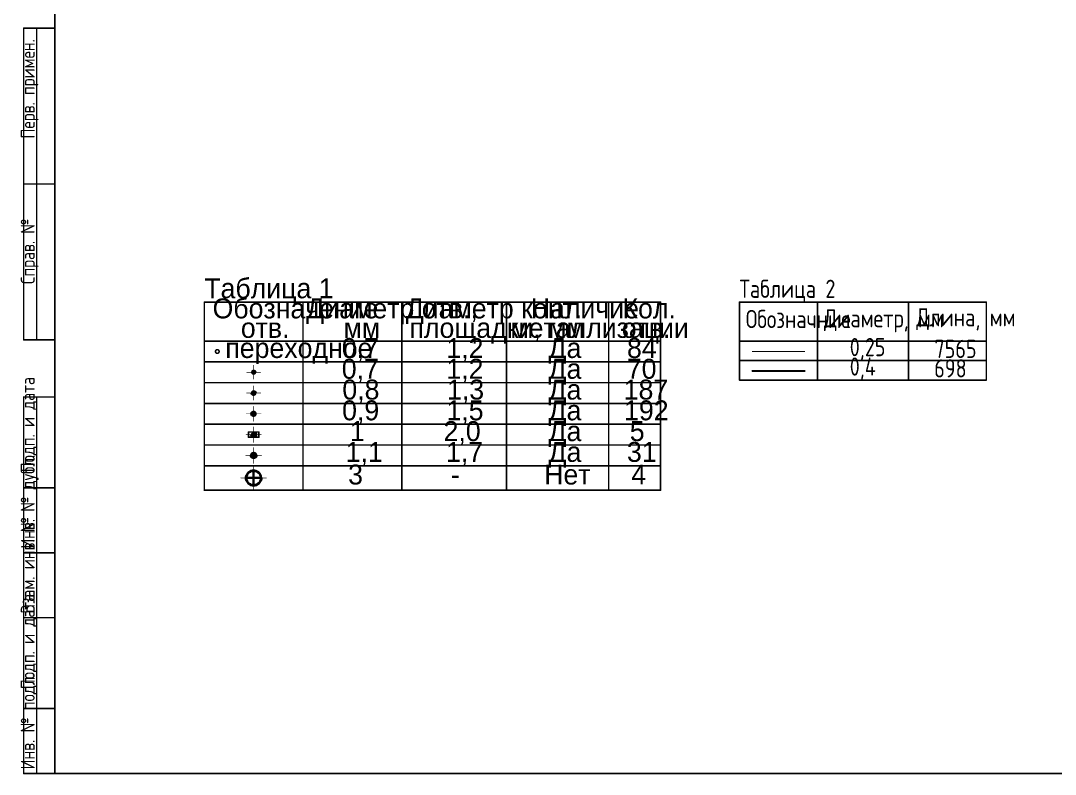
# Model space of a CAD drawing. Header units: millimetres. Extents: x 0 to 841, y 0 to 2540.
# Drawn here: x 6.8 to 405, y 1950.7 to 2240.9 of the extents above; entities that cross this region are included whole.
import ezdxf

# ---------------------------------------------------------------- set-up
doc = ezdxf.new("R2010")
doc.units = ezdxf.units.MM
for name, color, linetype in [('Mechanical11', 56, 'Continuous'), ('Mechanical12', 56, 'Continuous'), ('Mechanical13', 56, 'Continuous'), ('Mechanical7', 56, 'Continuous')]:
    doc.layers.add(name, color=color, linetype=linetype)
doc.styles.add('GOST type A', font='', dxfattribs={"height": 0.2})
doc.styles.get('GOST type A').set_extended_font_data('GOST type A')

# ---------------------------------------------------------------- blocks, each defined once
blk = doc.blocks.new('BOASVIEW________________________0_0_0_0_B_5')
at = {"layer": 'Mechanical11'}
for p, q in [((18.59, -27), (18.62, -26.84)), ((18.62, -27.16), (18.59, -27)), ((18.59, -27), (19, -27)), ((19, -27), (18.59, -27)), ((18.62, -26.84), (18.71, -26.71)), ((18.71, -27.29), (18.62, -27.16)), ((18.71, -26.71), (18.84, -26.62)), ((18.84, -27.38), (18.71, -27.29)), ((18.84, -26.62), (19, -26.59)), ((19, -27.41), (18.84, -27.38)), ((19, -26.59), (19, -27)), ((19, -27), (19.41, -27)), ((19, -27.41), (19, -27)), ((19, -27), (19, -27.41)), ((19.16, -27.38), (19, -27.41)), ((19.29, -27.29), (19.16, -27.38)), ((19.38, -27.16), (19.29, -27.29)), ((19.41, -27), (19.38, -27.16)), ((18.49, -35), (18.53, -34.8)), ((19, -35), (18.49, -35)), ((18.53, -34.8), (18.64, -34.64)), ((18.64, -34.64), (18.8, -34.53)), ((18.8, -34.53), (19, -34.49)), ((19, -34.49), (19, -35)), ((19, -35), (19.51, -35)), ((19, -35.51), (19, -35)), ((19.2, -35.47), (19, -35.51)), ((19.36, -35.36), (19.2, -35.47)), ((19.47, -35.2), (19.36, -35.36)), ((19.51, -35), (19.47, -35.2)), ((19, -43), (19, -42.39)), ((19, -42.39), (19.23, -42.43)), ((19, -43), (19.61, -43)), ((19, -43.61), (19, -43)), ((19.61, -43), (19, -43)), ((19.23, -43.57), (19, -43.61)), ((19.23, -42.43), (19.43, -42.57)), ((19.43, -43.43), (19.23, -43.57)), ((19.43, -42.57), (19.57, -42.77)), ((19.57, -43.23), (19.43, -43.43)), ((19.57, -42.77), (19.61, -43)), ((19.61, -43), (19.57, -43.23)), ((18.29, -51), (18.32, -50.82)), ((19, -51), (18.29, -51)), ((18.32, -50.82), (18.39, -50.65)), ((18.39, -50.65), (18.5, -50.5)), ((18.5, -50.5), (18.65, -50.39)), ((18.65, -50.39), (18.82, -50.32)), ((18.82, -50.32), (19, -50.29)), ((19, -50.29), (19, -51)), ((18.19, -59), (18.22, -58.79)), ((19, -59), (18.19, -59)), ((18.22, -58.79), (18.3, -58.6)), ((18.3, -58.6), (18.43, -58.43)), ((18.43, -58.43), (18.6, -58.3)), ((18.6, -58.3), (18.79, -58.22)), ((18.79, -58.22), (19, -58.19)), ((19, -58.19), (19, -59)), ((19, -59), (19, -58.19)), ((19, -58.19), (19.21, -58.22)), ((19.81, -59), (19, -59)), ((19.21, -58.22), (19.4, -58.3)), ((19.4, -58.3), (19.57, -58.43)), ((19.57, -58.43), (19.7, -58.6)), ((19.7, -58.6), (19.78, -58.79)), ((19.78, -58.79), (19.81, -59)), ((19, -67.7), (19, -64.99)), ((19, -64.99), (19.42, -65.03)), ((19.42, -65.03), (19.84, -65.13)), ((19.84, -65.13), (20.23, -65.29)), ((20.23, -65.29), (20.59, -65.51)), ((20.59, -65.51), (20.92, -65.79)), ((20.92, -65.79), (21.19, -66.11)), ((21.19, -66.11), (21.41, -66.47)), ((21.41, -66.47), (21.58, -66.87)), ((21.58, -66.87), (21.68, -67.28)), ((21.68, -67.28), (21.71, -67.7)), ((21.71, -67.7), (19, -67.7))]:
    blk.add_line(p, q, dxfattribs=at)
at = {"layer": 'Mechanical12'}
for p, q in [((19, -27), (19, -26.29)), ((19, -26.29), (19.18, -26.32)), ((19, -27), (19, -26.59)), ((19, -26.59), (19.16, -26.62)), ((19.41, -27), (19, -27)), ((19.71, -27), (19, -27)), ((19.16, -26.62), (19.29, -26.71)), ((19.18, -26.32), (19.35, -26.39)), ((19.29, -26.71), (19.38, -26.84)), ((19.35, -26.39), (19.5, -26.5)), ((19.38, -26.84), (19.41, -27)), ((19.5, -26.5), (19.61, -26.65)), ((19.61, -26.65), (19.68, -26.82)), ((19.68, -26.82), (19.71, -27)), ((18.19, -35), (19, -35)), ((18.22, -35.21), (18.19, -35)), ((18.3, -35.4), (18.22, -35.21)), ((18.43, -35.57), (18.3, -35.4)), ((18.6, -35.7), (18.43, -35.57)), ((18.49, -35), (19, -35)), ((18.53, -35.2), (18.49, -35)), ((18.64, -35.36), (18.53, -35.2)), ((18.79, -35.78), (18.6, -35.7)), ((18.8, -35.47), (18.64, -35.36)), ((19, -35.81), (18.79, -35.78)), ((19, -35.51), (18.8, -35.47)), ((19, -35), (19, -34.19)), ((19, -34.19), (19.21, -34.22)), ((19, -35), (19, -34.49)), ((19, -34.49), (19.2, -34.53)), ((19, -35), (19, -35.51)), ((19.51, -35), (19, -35)), ((19, -35), (19, -35.81)), ((19.81, -35), (19, -35)), ((19.2, -34.53), (19.36, -34.64)), ((19.21, -34.22), (19.4, -34.3)), ((19.36, -34.64), (19.47, -34.8)), ((19.4, -34.3), (19.57, -34.43)), ((19.47, -34.8), (19.51, -35)), ((19.57, -34.43), (19.7, -34.6)), ((19.7, -34.6), (19.78, -34.79)), ((19.78, -34.79), (19.81, -35)), ((18.09, -43), (18.12, -42.77)), ((18.09, -43), (19, -43)), ((18.12, -43.23), (18.09, -43)), ((19, -43), (18.09, -43)), ((18.12, -42.77), (18.21, -42.55)), ((18.21, -43.45), (18.12, -43.23)), ((18.21, -42.55), (18.36, -42.36)), ((18.36, -43.64), (18.21, -43.45)), ((18.36, -42.36), (18.55, -42.21)), ((18.55, -43.79), (18.36, -43.64)), ((18.39, -43), (18.43, -42.77)), ((18.39, -43), (19, -43)), ((18.43, -43.23), (18.39, -43)), ((19, -43), (18.39, -43)), ((18.43, -42.77), (18.57, -42.57)), ((18.57, -43.43), (18.43, -43.23)), ((18.55, -42.21), (18.77, -42.12)), ((18.77, -43.88), (18.55, -43.79)), ((18.57, -42.57), (18.77, -42.43)), ((18.77, -43.57), (18.57, -43.43)), ((18.77, -42.12), (19, -42.09)), ((18.77, -42.43), (19, -42.39)), ((19, -43.61), (18.77, -43.57)), ((19, -42.09), (19, -43)), ((19, -42.39), (19, -43)), ((19, -43), (19, -43.61)), ((19, -43), (19, -43.91)), ((19, -43.91), (18.77, -43.88)), ((17.99, -51), (19, -51)), ((18.03, -51.26), (17.99, -51)), ((18.13, -51.5), (18.03, -51.26)), ((18.29, -51.71), (18.13, -51.5)), ((18.29, -51), (19, -51)), ((18.32, -51.18), (18.29, -51)), ((18.5, -51.87), (18.29, -51.71)), ((18.39, -51.35), (18.32, -51.18)), ((18.5, -51.5), (18.39, -51.35)), ((18.65, -51.61), (18.5, -51.5)), ((18.82, -51.68), (18.65, -51.61)), ((19, -51.71), (18.82, -51.68)), ((19, -51), (19, -49.99)), ((19, -49.99), (19.26, -50.03)), ((19, -51), (19, -50.29)), ((19, -50.29), (19.18, -50.32)), ((19, -51.71), (19, -51)), ((19, -51), (19.71, -51)), ((19, -51), (19, -51.71)), ((19.71, -51), (19, -51)), ((19, -52.01), (19, -51)), ((19, -51), (20.01, -51)), ((19, -51), (19, -52.01)), ((20.01, -51), (19, -51)), ((19.18, -51.68), (19, -51.71)), ((19.18, -50.32), (19.35, -50.39)), ((19.35, -51.61), (19.18, -51.68)), ((19.26, -50.03), (19.5, -50.13)), ((19.35, -50.39), (19.5, -50.5)), ((19.5, -51.5), (19.35, -51.61)), ((19.5, -50.13), (19.71, -50.29)), ((19.5, -50.5), (19.61, -50.65)), ((19.61, -51.35), (19.5, -51.5)), ((19.71, -51.71), (19.5, -51.87)), ((19.61, -50.65), (19.68, -50.82)), ((19.68, -51.18), (19.61, -51.35)), ((19.68, -50.82), (19.71, -51)), ((19.71, -51), (19.68, -51.18)), ((19.71, -50.29), (19.87, -50.5)), ((19.87, -51.5), (19.71, -51.71)), ((19.87, -50.5), (19.97, -50.74)), ((19.97, -51.26), (19.87, -51.5)), ((19.97, -50.74), (20.01, -51)), ((20.01, -51), (19.97, -51.26)), ((18.74, -51.97), (18.5, -51.87)), ((19, -52.01), (18.74, -51.97)), ((19.26, -51.97), (19, -52.01)), ((19.5, -51.87), (19.26, -51.97)), ((17.89, -59), (19, -59)), ((17.93, -59.29), (17.89, -59)), ((18.04, -59.55), (17.93, -59.29)), ((18.22, -59.78), (18.04, -59.55)), ((18.19, -59), (19, -59)), ((18.22, -59.21), (18.19, -59)), ((18.3, -59.4), (18.22, -59.21)), ((18.43, -59.57), (18.3, -59.4)), ((18.6, -59.7), (18.43, -59.57)), ((18.79, -59.78), (18.6, -59.7)), ((19, -59.81), (19, -59)), ((19, -59), (19.81, -59)), ((19, -59), (19, -59.81)), ((19, -60.11), (19, -59)), ((19, -59), (20.11, -59)), ((19, -59), (19, -60.11)), ((19.4, -59.7), (19.21, -59.78)), ((19.57, -59.57), (19.4, -59.7)), ((19.7, -59.4), (19.57, -59.57)), ((19.78, -59.21), (19.7, -59.4)), ((19.81, -59), (19.78, -59.21)), ((19.96, -59.55), (19.78, -59.78)), ((20.07, -59.29), (19.96, -59.55)), ((20.11, -59), (20.07, -59.29)), ((18.45, -59.96), (18.22, -59.78)), ((18.71, -60.07), (18.45, -59.96)), ((19, -60.11), (18.71, -60.07)), ((19, -59.81), (18.79, -59.78)), ((19.21, -59.78), (19, -59.81)), ((19.29, -60.07), (19, -60.11)), ((19.55, -59.96), (19.29, -60.07)), ((19.78, -59.78), (19.55, -59.96)), ((15.99, -67.7), (16.03, -67.23)), ((16.03, -67.23), (16.14, -66.77)), ((16.14, -66.77), (16.32, -66.34)), ((16.29, -67.7), (16.32, -67.28)), ((16.32, -66.34), (16.57, -65.93)), ((16.32, -67.28), (16.42, -66.87)), ((16.42, -66.87), (16.59, -66.47)), ((16.57, -65.93), (16.87, -65.58)), ((16.59, -66.47), (16.81, -66.11)), ((16.81, -66.11), (17.08, -65.79)), ((16.87, -65.58), (17.23, -65.27)), ((17.08, -65.79), (17.41, -65.51)), ((17.23, -65.27), (17.63, -65.02)), ((17.41, -65.51), (17.77, -65.29)), ((17.63, -65.02), (18.07, -64.84)), ((17.77, -65.29), (18.16, -65.13)), ((18.07, -64.84), (18.53, -64.73)), ((18.16, -65.13), (18.58, -65.03)), ((18.53, -64.73), (19, -64.69)), ((18.58, -65.03), (19, -64.99)), ((19, -64.69), (19, -67.7)), ((19, -64.99), (19, -67.7)), ((15.99, -67.7), (19, -67.7)), ((16.03, -68.17), (15.99, -67.7)), ((19, -67.7), (15.99, -67.7)), ((16.14, -68.63), (16.03, -68.17)), ((16.32, -69.07), (16.14, -68.63)), ((16.29, -67.7), (19, -67.7)), ((16.32, -68.13), (16.29, -67.7)), ((19, -67.7), (16.29, -67.7)), ((16.42, -68.54), (16.32, -68.13)), ((16.57, -69.47), (16.32, -69.07)), ((16.59, -68.93), (16.42, -68.54)), ((16.87, -69.83), (16.57, -69.47)), ((16.81, -69.3), (16.59, -68.93)), ((17.08, -69.62), (16.81, -69.3)), ((17.23, -70.14), (16.87, -69.83)), ((17.41, -69.89), (17.08, -69.62)), ((17.63, -70.38), (17.23, -70.14)), ((17.77, -70.12), (17.41, -69.89)), ((18.07, -70.57), (17.63, -70.38)), ((18.16, -70.28), (17.77, -70.12)), ((18.53, -70.68), (18.07, -70.57)), ((18.58, -70.38), (18.16, -70.28)), ((19, -70.71), (18.53, -70.68)), ((19, -70.41), (18.58, -70.38)), ((19, -70.41), (19, -67.7)), ((19, -67.7), (21.71, -67.7)), ((19, -67.7), (19, -70.41)), ((19, -70.71), (19, -67.7)), ((19, -67.7), (22.01, -67.7)), ((19, -67.7), (19, -70.71)), ((19.42, -70.38), (19, -70.41)), ((19.47, -70.68), (19, -70.71)), ((19.84, -70.28), (19.42, -70.38)), ((19.93, -70.57), (19.47, -70.68)), ((20.23, -70.12), (19.84, -70.28)), ((20.37, -70.38), (19.93, -70.57)), ((20.59, -69.89), (20.23, -70.12)), ((20.77, -70.14), (20.37, -70.38)), ((20.92, -69.62), (20.59, -69.89)), ((21.13, -69.83), (20.77, -70.14)), ((21.19, -69.3), (20.92, -69.62)), ((21.43, -69.47), (21.13, -69.83)), ((21.41, -68.93), (21.19, -69.3)), ((21.58, -68.54), (21.41, -68.93)), ((21.68, -69.07), (21.43, -69.47)), ((21.68, -68.13), (21.58, -68.54)), ((21.71, -67.7), (21.68, -68.13)), ((21.86, -68.63), (21.68, -69.07)), ((21.97, -68.17), (21.86, -68.63)), ((22.01, -67.7), (21.97, -68.17))]:
    blk.add_line(p, q, dxfattribs=at)
at = {"layer": 'Mechanical12', "const_width": 0.6}
for points in [[(0, -15), (0, 0)], [(0, 0), (175.62, 0)], [(38, -15), (38, 0)], [(76, -15), (76, 0)], [(116.3, -15), (116.3, 0)], [(155.62, -15), (155.62, 0)], [(175.62, -15), (175.62, 0)], [(0, -23), (0, -15)], [(0, -15), (175.62, -15)], [(0, -15), (175.62, -15)], [(38, -23), (38, -15)], [(76, -23), (76, -15)], [(116.3, -23), (116.3, -15)], [(155.62, -23), (155.62, -15)], [(175.62, -23), (175.62, -15)], [(0, -31), (0, -23)], [(0, -23), (175.62, -23)], [(0, -23), (175.62, -23)], [(38, -31), (38, -23)], [(76, -31), (76, -23)], [(116.3, -31), (116.3, -23)], [(155.62, -31), (155.62, -23)], [(175.62, -31), (175.62, -23)], [(0, -39), (0, -31)], [(0, -31), (175.62, -31)], [(0, -31), (175.62, -31)], [(38, -39), (38, -31)], [(76, -39), (76, -31)], [(116.3, -39), (116.3, -31)], [(155.62, -39), (155.62, -31)], [(175.62, -39), (175.62, -31)], [(0, -47), (0, -39)], [(0, -39), (175.62, -39)], [(0, -39), (175.62, -39)], [(38, -47), (38, -39)], [(76, -47), (76, -39)], [(116.3, -47), (116.3, -39)], [(155.62, -47), (155.62, -39)], [(175.62, -47), (175.62, -39)], [(0, -55), (0, -47)], [(0, -47), (175.62, -47)], [(0, -47), (175.62, -47)], [(38, -55), (38, -47)], [(76, -55), (76, -47)], [(116.3, -55), (116.3, -47)], [(155.62, -55), (155.62, -47)], [(175.62, -55), (175.62, -47)], [(17, -52), (17, -50)], [(17, -50), (21, -50)], [(17, -52), (21, -52)], [(21, -52), (21, -50)], [(0, -63), (0, -55)], [(0, -55), (175.62, -55)], [(0, -55), (175.62, -55)], [(38, -63), (38, -55)], [(76, -63), (76, -55)], [(116.3, -63), (116.3, -55)], [(155.62, -63), (155.62, -55)], [(175.62, -63), (175.62, -55)], [(0, -72.41), (0, -63)], [(0, -63), (175.62, -63)], [(0, -63), (175.62, -63)], [(38, -72.41), (38, -63)], [(76, -72.41), (76, -63)], [(116.3, -72.41), (116.3, -63)], [(155.62, -72.41), (155.62, -63)], [(175.62, -72.41), (175.62, -63)], [(0, -72.41), (175.62, -72.41)]]:
    blk.add_lwpolyline(points, dxfattribs=at)
at = {"layer": 'Mechanical12'}
for points, const_width in [([(-0.15, 0, 1), (0.15, 0, 1)], 0.3), ([(-0.15, 0, 1), (0.15, 0, 1)], 0.3), ([(37.85, 0, 1), (38.15, 0, 1)], 0.3), ([(75.85, 0, 1), (76.15, 0, 1)], 0.3), ([(116.15, 0, 1), (116.45, 0, 1)], 0.3), ([(155.47, 0, 1), (155.77, 0, 1)], 0.3), ([(175.47, 0, 1), (175.77, 0, 1)], 0.3), ([(175.47, 0, 1), (175.77, 0, 1)], 0.3), ([(-0.15, -15, 1), (0.15, -15, 1)], 0.3), ([(-0.15, -15, 1), (0.15, -15, 1)], 0.3), ([(-0.15, -15, 1), (0.15, -15, 1)], 0.3), ([(-0.15, -15, 1), (0.15, -15, 1)], 0.3), ([(37.85, -15, 1), (38.15, -15, 1)], 0.3), ([(37.85, -15, 1), (38.15, -15, 1)], 0.3), ([(75.85, -15, 1), (76.15, -15, 1)], 0.3), ([(75.85, -15, 1), (76.15, -15, 1)], 0.3), ([(116.15, -15, 1), (116.45, -15, 1)], 0.3), ([(116.15, -15, 1), (116.45, -15, 1)], 0.3), ([(155.47, -15, 1), (155.77, -15, 1)], 0.3), ([(155.47, -15, 1), (155.77, -15, 1)], 0.3), ([(175.47, -15, 1), (175.77, -15, 1)], 0.3), ([(175.47, -15, 1), (175.77, -15, 1)], 0.3), ([(175.47, -15, 1), (175.77, -15, 1)], 0.3), ([(175.47, -15, 1), (175.77, -15, 1)], 0.3), ([(5.7, -19, 1), (4.3, -19, 1)], 0.6), ([(4.15, -19, 1), (4.45, -19, 1)], 0.3), ([(5.55, -19, 1), (5.85, -19, 1)], 0.3), ([(-0.15, -23, 1), (0.15, -23, 1)], 0.3), ([(-0.15, -23, 1), (0.15, -23, 1)], 0.3), ([(-0.15, -23, 1), (0.15, -23, 1)], 0.3), ([(-0.15, -23, 1), (0.15, -23, 1)], 0.3), ([(37.85, -23, 1), (38.15, -23, 1)], 0.3), ([(37.85, -23, 1), (38.15, -23, 1)], 0.3), ([(75.85, -23, 1), (76.15, -23, 1)], 0.3), ([(75.85, -23, 1), (76.15, -23, 1)], 0.3), ([(116.15, -23, 1), (116.45, -23, 1)], 0.3), ([(116.15, -23, 1), (116.45, -23, 1)], 0.3), ([(155.47, -23, 1), (155.77, -23, 1)], 0.3), ([(155.47, -23, 1), (155.77, -23, 1)], 0.3), ([(175.47, -23, 1), (175.77, -23, 1)], 0.3), ([(175.47, -23, 1), (175.77, -23, 1)], 0.3), ([(175.47, -23, 1), (175.77, -23, 1)], 0.3), ([(175.47, -23, 1), (175.77, -23, 1)], 0.3), ([(19.7, -27, 1), (18.3, -27, 1)], 0.6), ([(18.15, -27, 1), (18.45, -27, 1)], 0.3), ([(19.55, -27, 1), (19.85, -27, 1)], 0.3), ([(-0.15, -31, 1), (0.15, -31, 1)], 0.3), ([(-0.15, -31, 1), (0.15, -31, 1)], 0.3), ([(-0.15, -31, 1), (0.15, -31, 1)], 0.3), ([(-0.15, -31, 1), (0.15, -31, 1)], 0.3), ([(37.85, -31, 1), (38.15, -31, 1)], 0.3), ([(37.85, -31, 1), (38.15, -31, 1)], 0.3), ([(75.85, -31, 1), (76.15, -31, 1)], 0.3), ([(75.85, -31, 1), (76.15, -31, 1)], 0.3), ([(116.15, -31, 1), (116.45, -31, 1)], 0.3), ([(116.15, -31, 1), (116.45, -31, 1)], 0.3), ([(155.47, -31, 1), (155.77, -31, 1)], 0.3), ([(155.47, -31, 1), (155.77, -31, 1)], 0.3), ([(175.47, -31, 1), (175.77, -31, 1)], 0.3), ([(175.47, -31, 1), (175.77, -31, 1)], 0.3), ([(175.47, -31, 1), (175.77, -31, 1)], 0.3), ([(175.47, -31, 1), (175.77, -31, 1)], 0.3), ([(19.8, -35, 1), (18.2, -35, 1)], 0.6), ([(18.05, -35, 1), (18.35, -35, 1)], 0.3), ([(19.65, -35, 1), (19.95, -35, 1)], 0.3), ([(-0.15, -39, 1), (0.15, -39, 1)], 0.3), ([(-0.15, -39, 1), (0.15, -39, 1)], 0.3), ([(-0.15, -39, 1), (0.15, -39, 1)], 0.3), ([(-0.15, -39, 1), (0.15, -39, 1)], 0.3), ([(37.85, -39, 1), (38.15, -39, 1)], 0.3), ([(37.85, -39, 1), (38.15, -39, 1)], 0.3), ([(75.85, -39, 1), (76.15, -39, 1)], 0.3), ([(75.85, -39, 1), (76.15, -39, 1)], 0.3), ([(116.15, -39, 1), (116.45, -39, 1)], 0.3), ([(116.15, -39, 1), (116.45, -39, 1)], 0.3), ([(155.47, -39, 1), (155.77, -39, 1)], 0.3), ([(155.47, -39, 1), (155.77, -39, 1)], 0.3), ([(175.47, -39, 1), (175.77, -39, 1)], 0.3), ([(175.47, -39, 1), (175.77, -39, 1)], 0.3), ([(175.47, -39, 1), (175.77, -39, 1)], 0.3), ([(175.47, -39, 1), (175.77, -39, 1)], 0.3), ([(19.9, -43, 1), (18.1, -43, 1)], 0.6), ([(17.95, -43, 1), (18.25, -43, 1)], 0.3), ([(19.75, -43, 1), (20.05, -43, 1)], 0.3), ([(-0.15, -47, 1), (0.15, -47, 1)], 0.3), ([(-0.15, -47, 1), (0.15, -47, 1)], 0.3), ([(-0.15, -47, 1), (0.15, -47, 1)], 0.3), ([(-0.15, -47, 1), (0.15, -47, 1)], 0.3), ([(37.85, -47, 1), (38.15, -47, 1)], 0.3), ([(37.85, -47, 1), (38.15, -47, 1)], 0.3), ([(75.85, -47, 1), (76.15, -47, 1)], 0.3), ([(75.85, -47, 1), (76.15, -47, 1)], 0.3), ([(116.15, -47, 1), (116.45, -47, 1)], 0.3), ([(116.15, -47, 1), (116.45, -47, 1)], 0.3), ([(155.47, -47, 1), (155.77, -47, 1)], 0.3), ([(155.47, -47, 1), (155.77, -47, 1)], 0.3), ([(175.47, -47, 1), (175.77, -47, 1)], 0.3), ([(175.47, -47, 1), (175.77, -47, 1)], 0.3), ([(175.47, -47, 1), (175.77, -47, 1)], 0.3), ([(175.47, -47, 1), (175.77, -47, 1)], 0.3), ([(16.85, -50, 1), (17.15, -50, 1)], 0.3), ([(16.85, -50, 1), (17.15, -50, 1)], 0.3), ([(16.85, -52, 1), (17.15, -52, 1)], 0.3), ([(16.85, -52, 1), (17.15, -52, 1)], 0.3), ([(20.85, -50, 1), (21.15, -50, 1)], 0.3), ([(20.85, -50, 1), (21.15, -50, 1)], 0.3), ([(20.85, -52, 1), (21.15, -52, 1)], 0.3), ([(20.85, -52, 1), (21.15, -52, 1)], 0.3), ([(-0.15, -55, 1), (0.15, -55, 1)], 0.3), ([(-0.15, -55, 1), (0.15, -55, 1)], 0.3), ([(-0.15, -55, 1), (0.15, -55, 1)], 0.3), ([(-0.15, -55, 1), (0.15, -55, 1)], 0.3), ([(37.85, -55, 1), (38.15, -55, 1)], 0.3), ([(37.85, -55, 1), (38.15, -55, 1)], 0.3), ([(75.85, -55, 1), (76.15, -55, 1)], 0.3), ([(75.85, -55, 1), (76.15, -55, 1)], 0.3), ([(116.15, -55, 1), (116.45, -55, 1)], 0.3), ([(116.15, -55, 1), (116.45, -55, 1)], 0.3), ([(155.47, -55, 1), (155.77, -55, 1)], 0.3), ([(155.47, -55, 1), (155.77, -55, 1)], 0.3), ([(175.47, -55, 1), (175.77, -55, 1)], 0.3), ([(175.47, -55, 1), (175.77, -55, 1)], 0.3), ([(175.47, -55, 1), (175.77, -55, 1)], 0.3), ([(175.47, -55, 1), (175.77, -55, 1)], 0.3), ([(20.1, -59, 1), (17.9, -59, 1)], 0.6), ([(17.75, -59, 1), (18.05, -59, 1)], 0.3), ([(19.95, -59, 1), (20.25, -59, 1)], 0.3), ([(-0.15, -63, 1), (0.15, -63, 1)], 0.3), ([(-0.15, -63, 1), (0.15, -63, 1)], 0.3), ([(-0.15, -63, 1), (0.15, -63, 1)], 0.3), ([(-0.15, -63, 1), (0.15, -63, 1)], 0.3), ([(37.85, -63, 1), (38.15, -63, 1)], 0.3), ([(37.85, -63, 1), (38.15, -63, 1)], 0.3), ([(75.85, -63, 1), (76.15, -63, 1)], 0.3), ([(75.85, -63, 1), (76.15, -63, 1)], 0.3), ([(116.15, -63, 1), (116.45, -63, 1)], 0.3), ([(116.15, -63, 1), (116.45, -63, 1)], 0.3), ([(155.47, -63, 1), (155.77, -63, 1)], 0.3), ([(155.47, -63, 1), (155.77, -63, 1)], 0.3), ([(175.47, -63, 1), (175.77, -63, 1)], 0.3), ([(175.47, -63, 1), (175.77, -63, 1)], 0.3), ([(175.47, -63, 1), (175.77, -63, 1)], 0.3), ([(175.47, -63, 1), (175.77, -63, 1)], 0.3), ([(22, -67.7, 1), (16, -67.7, 1)], 0.6), ([(15.85, -67.7, 1), (16.15, -67.7, 1)], 0.3), ([(21.85, -67.7, 1), (22.15, -67.7, 1)], 0.3), ([(-0.15, -72.41, 1), (0.15, -72.41, 1)], 0.3), ([(-0.15, -72.41, 1), (0.15, -72.41, 1)], 0.3), ([(37.85, -72.41, 1), (38.15, -72.41, 1)], 0.3), ([(75.85, -72.41, 1), (76.15, -72.41, 1)], 0.3), ([(116.15, -72.41, 1), (116.45, -72.41, 1)], 0.3), ([(155.47, -72.41, 1), (155.77, -72.41, 1)], 0.3), ([(175.47, -72.41, 1), (175.77, -72.41, 1)], 0.3), ([(175.47, -72.41, 1), (175.77, -72.41, 1)], 0.3)]:
    blk.add_lwpolyline(points, format="xyb", close=True, dxfattribs=dict(at, const_width=const_width))
at = {"layer": 'Mechanical7', "const_width": 0.18}
for points in [[(16.3, -27), (21.7, -27)], [(16.6, -27), (21.4, -27)], [(19, -29.7), (19, -24.3)], [(19, -29.4), (19, -24.6)], [(16.2, -35), (21.8, -35)], [(16.5, -35), (21.5, -35)], [(19, -37.8), (19, -32.2)], [(19, -37.5), (19, -32.5)], [(16.1, -43), (21.9, -43)], [(16.4, -43), (21.6, -43)], [(19, -45.9), (19, -40.1)], [(19, -45.6), (19, -40.4)], [(16, -51), (22, -51)], [(16.3, -51), (21.7, -51)], [(19, -54), (19, -48)], [(19, -53.7), (19, -48.3)], [(15.9, -59), (22.1, -59)], [(16.2, -59), (21.8, -59)], [(19, -62.1), (19, -55.9)], [(19, -61.8), (19, -56.2)], [(19, -72.7), (19, -62.7)], [(19, -72.4), (19, -63)], [(14, -67.7), (24, -67.7)], [(14.3, -67.7), (23.7, -67.7)]]:
    blk.add_lwpolyline(points, dxfattribs=at)
at = {"layer": 'Mechanical7', "const_width": 0.09}
for points in [[(16.26, -27, 1), (16.34, -27, 1)], [(16.56, -27, 1), (16.64, -27, 1)], [(18.96, -24.3, 1), (19.04, -24.3, 1)], [(18.96, -24.6, 1), (19.04, -24.6, 1)], [(21.36, -27, 1), (21.44, -27, 1)], [(21.66, -27, 1), (21.74, -27, 1)], [(18.96, -29.4, 1), (19.04, -29.4, 1)], [(18.96, -29.7, 1), (19.04, -29.7, 1)], [(16.16, -35, 1), (16.24, -35, 1)], [(16.46, -35, 1), (16.54, -35, 1)], [(18.96, -32.2, 1), (19.04, -32.2, 1)], [(18.96, -32.5, 1), (19.04, -32.5, 1)], [(21.46, -35, 1), (21.54, -35, 1)], [(21.76, -35, 1), (21.84, -35, 1)], [(18.96, -37.5, 1), (19.04, -37.5, 1)], [(18.96, -37.8, 1), (19.04, -37.8, 1)], [(16.06, -43, 1), (16.14, -43, 1)], [(16.36, -43, 1), (16.44, -43, 1)], [(18.96, -40.1, 1), (19.04, -40.1, 1)], [(18.96, -40.4, 1), (19.04, -40.4, 1)], [(21.56, -43, 1), (21.64, -43, 1)], [(21.86, -43, 1), (21.94, -43, 1)], [(18.96, -45.6, 1), (19.04, -45.6, 1)], [(18.96, -45.9, 1), (19.04, -45.9, 1)], [(15.96, -51, 1), (16.04, -51, 1)], [(16.26, -51, 1), (16.34, -51, 1)], [(18.96, -48, 1), (19.04, -48, 1)], [(18.96, -48.3, 1), (19.04, -48.3, 1)], [(21.66, -51, 1), (21.74, -51, 1)], [(21.96, -51, 1), (22.04, -51, 1)], [(18.96, -53.7, 1), (19.04, -53.7, 1)], [(18.96, -54, 1), (19.04, -54, 1)], [(15.86, -59, 1), (15.94, -59, 1)], [(16.16, -59, 1), (16.24, -59, 1)], [(18.96, -55.9, 1), (19.04, -55.9, 1)], [(18.96, -56.2, 1), (19.04, -56.2, 1)], [(21.76, -59, 1), (21.84, -59, 1)], [(22.06, -59, 1), (22.14, -59, 1)], [(18.96, -61.8, 1), (19.04, -61.8, 1)], [(18.96, -62.1, 1), (19.04, -62.1, 1)], [(18.96, -62.7, 1), (19.04, -62.7, 1)], [(18.96, -63, 1), (19.04, -63, 1)], [(13.96, -67.7, 1), (14.05, -67.7, 1)], [(14.26, -67.7, 1), (14.35, -67.7, 1)], [(23.65, -67.7, 1), (23.74, -67.7, 1)], [(23.95, -67.7, 1), (24.04, -67.7, 1)], [(18.96, -72.4, 1), (19.04, -72.4, 1)], [(18.96, -72.7, 1), (19.04, -72.7, 1)]]:
    blk.add_lwpolyline(points, format="xyb", close=True, dxfattribs=at)
at = {"layer": 'Mechanical12'}
for s, height, p in [('Таблица 1', 7.68, (0, 1.5)), ('Обозначение', 7.6805, (3.19, -6.25)), ('Диаметр отв.,', 7.6805, (39.24, -6.25)), ('Диаметр конт.', 7.6805, (77.5, -6.25)), ('Наличие', 7.68, (125.65, -6.25)), ('Кол.', 7.68, (160.95, -6.25)), ('отв.', 7.68, (14.07, -13.75)), ('мм', 7.68, (53.58, -13.75)), ('площадки, мм', 7.6805, (78.98, -13.75)), ('металлизации', 7.6805, (117.8, -13.75)), ('отв.', 7.68, (160.68, -13.75)), ('переходное', 7.68, (8.09, -21.5)), ('0,7', 7.68, (52.92, -21.5)), ('1,2', 7.68, (93.17, -21.5)), ('Да', 7.68, (132.48, -21.5)), ('84', 7.68, (162.69, -21.5)), ('0,7', 7.68, (52.92, -29.5)), ('1,2', 7.68, (93.17, -29.5)), ('Да', 7.68, (132.48, -29.5)), ('70', 7.68, (162.62, -29.5)), ('0,8', 7.68, (53.14, -37.5)), ('1,3', 7.68, (93.43, -37.5)), ('Да', 7.68, (132.48, -37.5)), ('187', 7.68, (161.42, -37.5)), ('0,9', 7.68, (53.05, -45.5)), ('1,5', 7.68, (93.21, -45.5)), ('Да', 7.68, (132.48, -45.5)), ('192', 7.68, (161.57, -45.5)), ('1', 7.68, (56.03, -53.5)), ('2,0', 7.68, (92.09, -53.5)), ('Да', 7.68, (132.48, -53.5)), ('5', 7.68, (163.75, -53.5)), ('1,1', 7.68, (54.42, -61.5)), ('1,7', 7.68, (93.02, -61.5)), ('Да', 7.68, (132.48, -61.5)), ('31', 7.68, (162.68, -61.5)), ('3', 7.68, (55.35, -70.21)), ('Нет', 7.68, (130.83, -70.21)), ('4', 7.68, (164.36, -70.21)), ('-', 7.68, (94.89, -70.21))]:
    blk.add_text(s, height=height, dxfattribs=at).set_placement(p)

msp = doc.modelspace()

# ---------------------------------------------------------------- linework, layer by layer
at = {"layer": 'Mechanical13', "const_width": 0.6}
for points in [[(20, 1951), (20, 2535)], [(8, 2118), (8, 2238)], [(8, 2238), (20, 2238)], [(13, 2118), (13, 2238)], [(8, 2178), (20, 2178)], [(8, 2118), (20, 2118)], [(8, 1951), (8, 2096)], [(8, 2096), (20, 2096)], [(13, 1951), (13, 2096)], [(8, 2061), (20, 2061)], [(8, 2036), (20, 2036)], [(8, 2011), (20, 2011)], [(8, 1976), (20, 1976)], [(8, 1951), (20, 1951)], [(20, 1951), (836, 1951)]]:
    msp.add_lwpolyline(points, dxfattribs=at)
at = {"layer": 'Mechanical13', "const_width": 0.3}
for points in [[(7.85, 2238, 1), (8.15, 2238, 1)], [(7.85, 2238, 1), (8.15, 2238, 1)], [(12.85, 2238, 1), (13.15, 2238, 1)], [(19.85, 2238, 1), (20.15, 2238, 1)], [(7.85, 2178, 1), (8.15, 2178, 1)], [(19.85, 2178, 1), (20.15, 2178, 1)], [(7.85, 2118, 1), (8.15, 2118, 1)], [(7.85, 2118, 1), (8.15, 2118, 1)], [(12.85, 2118, 1), (13.15, 2118, 1)], [(19.85, 2118, 1), (20.15, 2118, 1)], [(7.85, 2096, 1), (8.15, 2096, 1)], [(7.85, 2096, 1), (8.15, 2096, 1)], [(12.85, 2096, 1), (13.15, 2096, 1)], [(19.85, 2096, 1), (20.15, 2096, 1)], [(7.85, 2061, 1), (8.15, 2061, 1)], [(19.85, 2061, 1), (20.15, 2061, 1)], [(7.85, 2036, 1), (8.15, 2036, 1)], [(19.85, 2036, 1), (20.15, 2036, 1)], [(7.85, 2011, 1), (8.15, 2011, 1)], [(19.85, 2011, 1), (20.15, 2011, 1)], [(7.85, 1976, 1), (8.15, 1976, 1)], [(19.85, 1976, 1), (20.15, 1976, 1)], [(7.85, 1951, 1), (8.15, 1951, 1)], [(7.85, 1951, 1), (8.15, 1951, 1)], [(12.85, 1951, 1), (13.15, 1951, 1)], [(19.85, 1951, 1), (20.15, 1951, 1)], [(19.85, 1951, 1), (20.15, 1951, 1)], [(19.85, 1951, 1), (20.15, 1951, 1)]]:
    msp.add_lwpolyline(points, format="xyb", close=True, dxfattribs=at)
at = {"layer": 'Mechanical7'}
for points, const_width in [([(283.5, 2102.5), (283.5, 2132.5)], 0.6), ([(283.5, 2132.5), (378.5, 2132.5)], 0.6), ([(313.5, 2102.5), (313.5, 2132.5)], 0.6), ([(348.5, 2102.5), (348.5, 2132.5)], 0.6), ([(378.5, 2102.5), (378.5, 2132.5)], 0.6), ([(283.5, 2117.5), (378.5, 2117.5)], 0.6), ([(288.5, 2113.5), (308.5, 2113.5)], 0.5), ([(283.5, 2110), (378.5, 2110)], 0.6), ([(283.5, 2102.5), (378.5, 2102.5)], 0.6), ([(288.5, 2106), (308.5, 2106)], 0.8)]:
    msp.add_lwpolyline(points, dxfattribs=dict(at, const_width=const_width))
for points, const_width in [([(283.35, 2132.5, 1), (283.65, 2132.5, 1)], 0.3), ([(283.35, 2132.5, 1), (283.65, 2132.5, 1)], 0.3), ([(313.35, 2132.5, 1), (313.65, 2132.5, 1)], 0.3), ([(348.35, 2132.5, 1), (348.65, 2132.5, 1)], 0.3), ([(378.35, 2132.5, 1), (378.65, 2132.5, 1)], 0.3), ([(378.35, 2132.5, 1), (378.65, 2132.5, 1)], 0.3), ([(283.35, 2117.5, 1), (283.65, 2117.5, 1)], 0.3), ([(378.35, 2117.5, 1), (378.65, 2117.5, 1)], 0.3), ([(288.38, 2113.5, 1), (288.63, 2113.5, 1)], 0.25), ([(308.38, 2113.5, 1), (308.63, 2113.5, 1)], 0.25), ([(283.35, 2110, 1), (283.65, 2110, 1)], 0.3), ([(378.35, 2110, 1), (378.65, 2110, 1)], 0.3), ([(283.35, 2102.5, 1), (283.65, 2102.5, 1)], 0.3), ([(283.35, 2102.5, 1), (283.65, 2102.5, 1)], 0.3), ([(288.3, 2106, 1), (288.7, 2106, 1)], 0.4), ([(308.3, 2106, 1), (308.7, 2106, 1)], 0.4), ([(313.35, 2102.5, 1), (313.65, 2102.5, 1)], 0.3), ([(348.35, 2102.5, 1), (348.65, 2102.5, 1)], 0.3), ([(378.35, 2102.5, 1), (378.65, 2102.5, 1)], 0.3), ([(378.35, 2102.5, 1), (378.65, 2102.5, 1)], 0.3)]:
    msp.add_lwpolyline(points, format="xyb", close=True, dxfattribs=dict(at, const_width=const_width))

# ---------------------------------------------------------------- block references
msp.add_blockref('BOASVIEW________________________0_0_0_0_B_5', (77.5, 2132.5))

# ---------------------------------------------------------------- texts
at = {"layer": 'Mechanical13', "style": 'GOST type A'}
for s, height, p in [('Перв. примен.', 5.3763, (12.25, 2195.48)), ('Справ. №', 5.376, (12.25, 2139.45)), ('Подп. и дата', 5.3763, (12.25, 2066.98)), ('Инв. № дубл.', 5.3763, (12.25, 2037.6)), ('Взам. инв. №', 5.3763, (12.25, 2012.54)), ('Подп. и дата', 5.3763, (12.25, 1983.48)), ('Инв. № подл.', 5.3763, (12.25, 1952.6))]:
    msp.add_text(s, height=height, rotation=90, dxfattribs=at).set_placement(p)
at = {"layer": 'Mechanical7', "style": 'GOST type A'}
for s, p in [('Таблица 2', (283.48, 2134.15)), ('Обозначние', (285.92, 2122.51)), ('Диаметр, мм', (315.99, 2122.8)), ('Длина, мм', (351.49, 2123.19)), ('0,25', (325.92, 2111.69)), ('7565', (358.49, 2111)), ('0,4', (325.92, 2104.19)), ('698', (358.42, 2103.5))]:
    msp.add_text(s, height=7, dxfattribs=at).set_placement(p)

doc.saveas('drawing.dxf')
